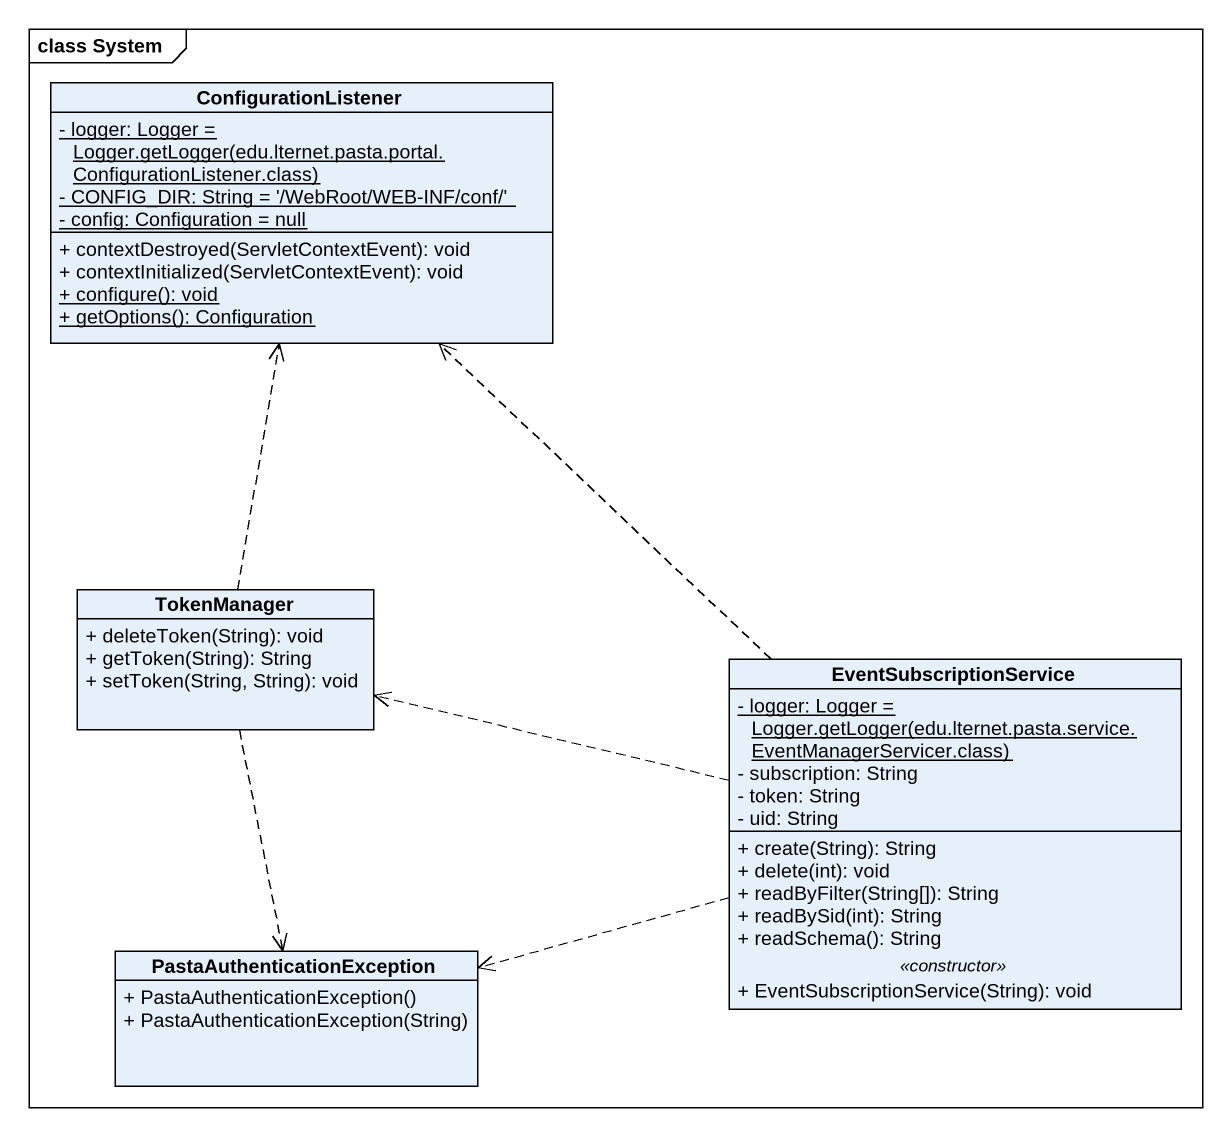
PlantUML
@startuml
mainframe class System
hide circle
hide empty members
skinparam classAttributeIconSize 0
class ConfigurationListener {
  {static} {field} - logger: Logger = Logger.getLogger(edu.lternet.pasta.portal.ConfigurationListener.class)
  {static} - CONFIG_DIR: String = '/WebRoot/WEB-INF/conf/'
  {static} - config: Configuration = null
  + contextDestroyed(ServletContextEvent): void
  + contextInitialized(ServletContextEvent): void
  {static} + configure(): void
  {static} + getOptions(): Configuration
}
class TokenManager {
  + deleteToken(String): void
  + getToken(String): String
  + setToken(String, String): void
}
class EventSubscriptionService {
  {static} {field} - logger: Logger = Logger.getLogger(edu.lternet.pasta.service.EventManagerServicer.class)
  - subscription: String
  - token: String
  - uid: String
  --
  + create(String): String
  + delete(int): void
  + readByFilter(String[]): String
  + readBySid(int): String
  + readSchema(): String
  .. <<constructor>> ..
  + EventSubscriptionService(String): void
}
class PastaAuthenticationException {
  + PastaAuthenticationException()
  + PastaAuthenticationException(String)
}
TokenManager .up.> ConfigurationListener
TokenManager ..> PastaAuthenticationException
EventSubscriptionService .up.> ConfigurationListener
EventSubscriptionService .left.> TokenManager
EventSubscriptionService .left.> PastaAuthenticationException
@enduml
